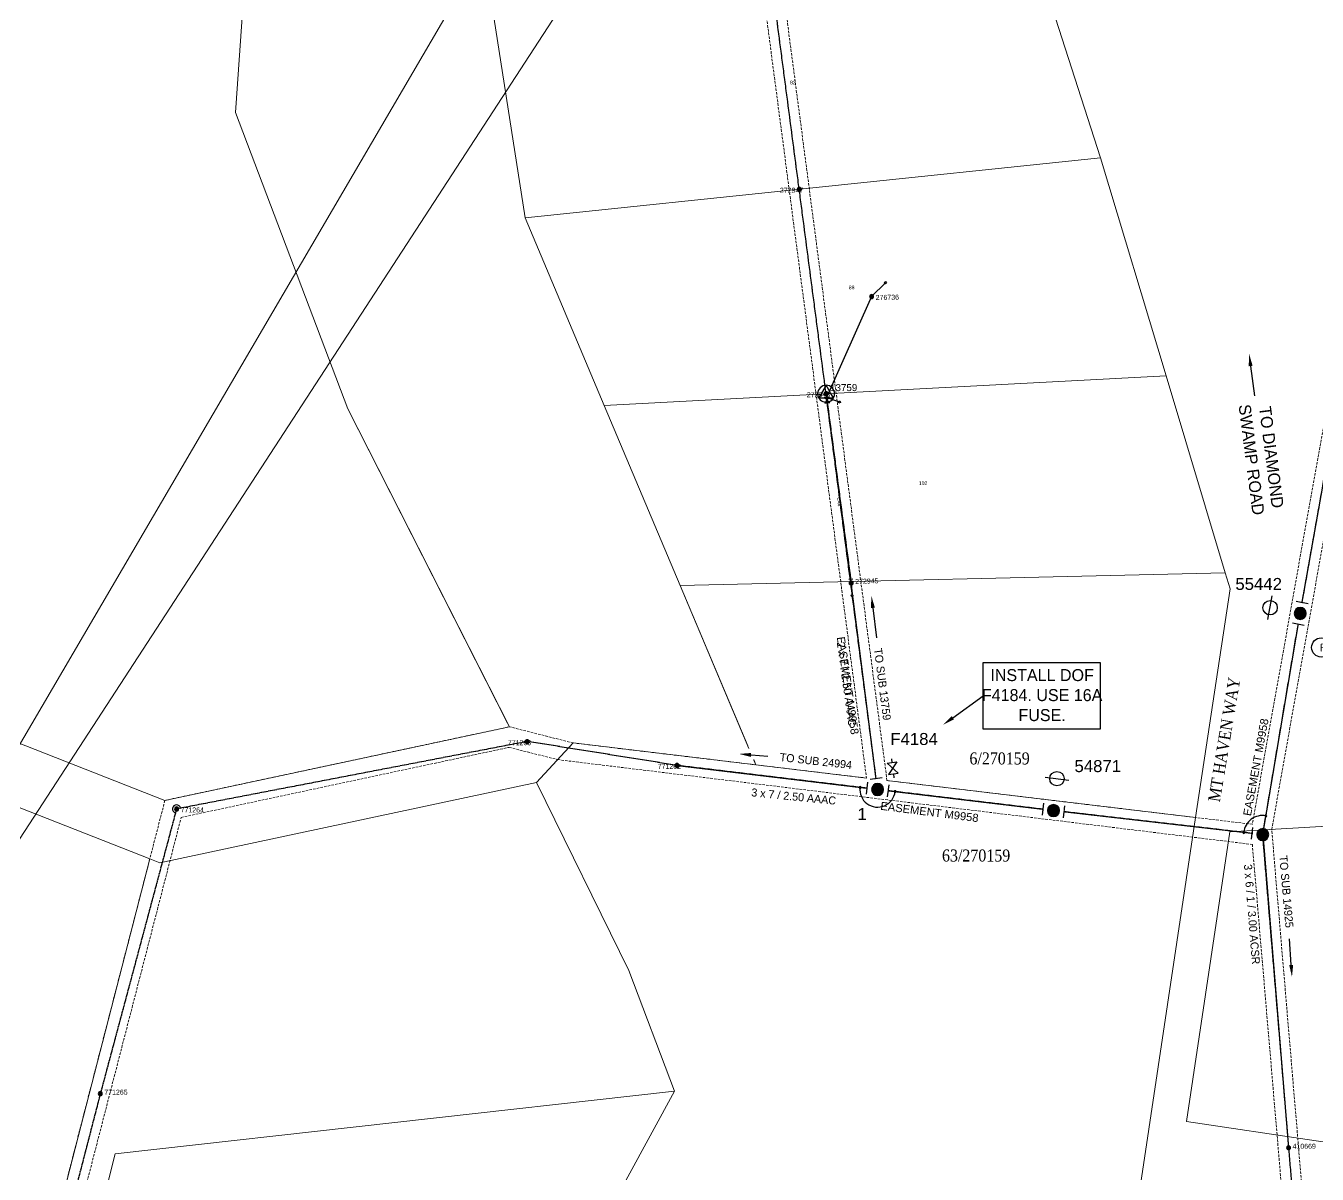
# Model space of a CAD drawing. Header units: metres. Extents: x 209078 to 212397, y 6290320 to 6293148.
# Drawn here: x 210371 to 211017, y 6291754 to 6292328 of the extents above; entities that cross this region are included whole.
import ezdxf
from ezdxf import colors
from ezdxf.entities.mleader import LeaderData, LeaderLine
from ezdxf.enums import TextEntityAlignment as Align
from ezdxf.math import Vec2, Vec3

# ---------------------------------------------------------------- set-up
doc = ezdxf.new("R2010")
doc.units = ezdxf.units.M
for name, pattern in [('Cable Exist OH', [1, 1, 0]), ('HIDDEN', [0.375, 0.25, -0.125]), ('HIDDEN2', [0.1875, 0.125, -0.0625])]:
    doc.linetypes.add(name, pattern=pattern)
doc.layers.get('0').update_dxf_attribs({"color": 6})
doc.layers.add('Cadastre Land Parcels_SP_EXT', color=9, linetype='Continuous', lineweight=5)
doc.layers.add('Cadastre Other Property_SP_EXT', color=9, linetype='HIDDEN', lineweight=5)
for name, color, linetype in [('Equip_LV_EXT', 7, 'Continuous'), ('Equip_SP_HV_EXT', 7, 'Continuous'), ('Equip_SP_HV_NEW', 2, 'Continuous'), ('Mains_HV_EXT', 7, 'Continuous'), ('Mains_HV_NEW', 2, 'Continuous'), ('Mains_HV_NEW_Hardwired', 2, 'Continuous'), ('Mains_LV_EXT', 7, 'Continuous'), ('Notes', 7, 'Continuous'), ('Notes_HV_MISC', 7, 'Continuous'), ('Notes_SP_MISC', 7, 'Continuous'), ('OH_Details_SP_MISC', 7, 'Continuous'), ('Services_SP_EXT', 7, 'Continuous'), ('Sub_SP_TR_HV_LV_EXT', 7, 'Continuous'), ('SupportsOH_SP_TR_HV_LV_SL_EXT', 7, 'Continuous'), ('SupportsOH_SP_TR_HV_LV_SL_MOD', 3, 'Continuous')]:
    doc.layers.add(name, color=color, linetype=linetype)
doc.styles.add('1-2500_Garamond', font='GARA.TTF', dxfattribs={"height": 6})
doc.styles.add('HVSW_LABEL', font='arial.ttf')
doc.styles.add('iecARIAL', font='arial.ttf', dxfattribs={"height": 2})
doc.styles.add('iecISOCP', font='isocp.shx')
doc.styles.add('POLE_LABEL', font='arial.ttf')
doc.styles.get("Standard").update_dxf_attribs({"font": 'arial.ttf'})

# ---------------------------------------------------------------- blocks, each defined once
blk = doc.blocks.new('SUB_POLE_EXT')
blk.add_wipeout([(0, 4.22), (0.42, 4.2), (0.83, 4.14), (1.21, 4.05), (1.62, 3.9), (1.99, 3.72), (2.35, 3.51), (2.68, 3.26), (2.99, 2.99), (3.28, 2.66), (3.52, 2.34), (3.76, 1.92), (3.9, 1.62), (4.04, 1.23), (4.18, 0.63), (4.22, 0), (4.18, -0.61), (4.06, -1.15), (3.9, -1.62), (3.58, -2.24), (3.22, -2.73), (2.97, -3.01), (2.68, -3.26), (2.36, -3.5), (2, -3.72), (1.64, -3.89), (1.25, -4.03), (0.82, -4.14), (0.42, -4.2), (0, -4.22), (-0.41, -4.2), (-0.8, -4.15), (-1.21, -4.05), (-1.62, -3.9), (-1.99, -3.73), (-2.35, -3.51), (-2.68, -3.26), (-2.96, -3.02), (-3.23, -2.72), (-3.51, -2.35), (-3.71, -2.01), (-3.91, -1.6), (-4.05, -1.21), (-4.16, -0.76), (-4.22, -0.14), (-4.21, 0.39), (-4.14, 0.83), (-4.03, 1.27), (-3.9, 1.63), (-3.71, 2.02), (-3.5, 2.37), (-3.28, 2.67), (-2.99, 2.99), (-2.68, 3.27), (-2.33, 3.52), (-1.98, 3.73), (-1.63, 3.9), (-1.2, 4.05), (-0.78, 4.15), (-0.4, 4.21)])
blk.add_line((2.16, 0.48), (2.16, 0.48, 0))
blk.add_lwpolyline([(-4.22, 0, 1), (4.22, 0, 1)], format="xyb", close=True)
blk.add_lwpolyline([(2.14, 0.52), (0, 4.22), (-3.66, -2.11), (3.66, -2.11)], close=True)
for tag, height, flags, p in [('STREET_CODE', 0.2, 9, (1.5, 0)), ('ASSET_NUM', 3.5, 8, (2, 2)), ('CONSTRUCTED_VOLTAGE', 0.2, 9, (1.5, -0.2)), ('OPERATING_VOLTAGE', 0.2, 9, (1.5, -0.6)), ('OPERATED_BY', 0.2, 9, (1.5, -0.8)), ('ORIENTATION', 0.2, 9, (1.5, -1.2)), ('OWNED_BY', 0.2, 9, (1.5, -1.4)), ('SECONDARY_VOLTAGE', 0.2, 9, (1.5, -1.6)), ('STATE', 0.2, 9, (1.5, -1.8)), ('SUBSTATION_TYPE', 0.2, 9, (1.5, -2)), ('STREETNAME', 0.2, 9, (1.5, -2.8)), ('SUBURB', 0.2, 9, (1.5, -3)), ('Z', 0.2, 1, (1.5, -3.4)), ('NO_PHASES', 0.2, 9, (1.5, -0.4)), ('MAINTAINED_BY', 0.2, 9, (1.5, -1)), ('USAGE', 0.2, 9, (1.5, -2.2)), ('LEGEND', 0.2, 9, (1.5, -2.4)), ('LOCATION', 0.2, 9, (1.5, -2.6)), ('NOTES', 0.2, 9, (1.5, -3.2))]:
    blk.add_attdef(tag, text='', height=height, dxfattribs=dict(flags=flags)).set_placement(p, align=Align.MIDDLE_LEFT)
blk = doc.blocks.new('LV_OH_LINKS_DISTFUSE_EXT')
for p, q in [((0, 0), (0.96, 0)), ((3.84, 0), (4.8, 0))]:
    blk.add_line(p, q)
blk.add_lwpolyline([(3.84, -1.2), (3.84, 1.2), (0.96, -1.2), (0.96, 1.2)], close=True)
at = {"flags": 9}
for tag, p in [('ACTUAL_STATUS', (0, 0)), ('CONSTRUCTED_VOLTAGE', (0, -0.2)), ('OPERATING_VOLTAGE', (0, -0.6)), ('ORIENTATION', (0, -0.8)), ('OWNED_BY', (0, -1)), ('STATE', (0, -1.2)), ('SWITCH_TYPE', (0, -1.4)), ('NO_PHASES', (0, -0.4)), ('USAGE', (0, -1.6)), ('NOTES', (0, -1.8))]:
    blk.add_attdef(tag, text='', height=0.2, dxfattribs=at).set_placement(p, align=Align.MIDDLE_LEFT)
at = {"flags": 1}
blk.add_attdef('Z', (0, 0), '', height=0.2, dxfattribs=at)
blk = doc.blocks.new('CCP_EXT')
blk.add_wipeout([(0, 0.57), (0.57, 0), (0, -0.57), (-0.57, 0)])
blk.add_lwpolyline([(-0.57, 0), (0, 0.57), (0.57, 0), (0, -0.57), (-0.57, 0)])
at = {"flags": 1}
blk.add_attdef('Z', (0, 0), '', height=0.2, dxfattribs=at)
at = {"flags": 9}
for tag, p in [('CCP_TYPE', (0, 0)), ('CONSTRUCTED_VOLTAGE', (0, -0.2)), ('OPERATING_VOLTAGE', (0, -0.6)), ('ORIENTATION', (0, -0.8)), ('OWNED_BY', (0, -1)), ('STATE', (0, -1.8)), ('NO_PHASES', (0, -0.4)), ('USAGE', (0, -1.2)), ('LEGEND', (0, -1.4)), ('LIFE_SUPPORT', (0, -1.6)), ('NOTES', (0, -2))]:
    blk.add_attdef(tag, text='', height=0.2, dxfattribs=at).set_placement(p, align=Align.MIDDLE_LEFT)
blk = doc.blocks.new('POLE_EXT')
blk.add_hatch(color=256).paths.add_polyline_path([(-1, 0, 1), (1, 0, 1)])
blk.add_lwpolyline([(-1, 0, 1), (1, 0, 1)], format="xyb", close=True)
for tag, height, flags, p in [('pNumber', 2.5, 8, (-17.84, 2.07)), ('OWNED_BY', 0.2, 9, (1.35, -0.4)), ('SPECIAL_USE', 0.2, 9, (1.35, -0.8)), ('STATE', 0.2, 9, (1.35, -1)), ('cLV', 0.2, 9, (1.35, -1.4)), ('hDepth', 0.2, 9, (1.35, -1.6)), ('hDia', 0.2, 9, (1.35, -1.8)), ('cHV', 0.2, 9, (1.35, -2)), ('PARENT', 0.2, 9, (1.35, -0.6)), ('USAGE', 0.2, 9, (1.35, -1.2)), ('LBRACKET', 0.2, 9, (1.35, -2.2)), ('cLinedev', 0.2, 9, (1.35, -3.4)), ('pExisting', 0.2, 9, (1.35, -3.8)), ('pFooting', 0.2, 9, (1.35, -4.4)), ('LExisting', 0.2, 9, (1.35, -2.4)), ('LANTNUMBER', 0.2, 9, (1.35, -2.6)), ('LOther', 0.2, 9, (1.35, -2.8)), ('LRemove', 0.2, 9, (1.35, -3)), ('LEGEND', 0.2, 9, (1.35, -3.2)), ('LOCATION', 0.2, 9, (1.35, -3.6)), ('PFNUMBER', 0.2, 9, (1.35, -4)), ('NEWPFNUMBER', 0.2, 9, (1.35, -4.2)), ('pNew', 0.2, 9, (1.35, -4.6)), ('pRelocate', 0.2, 9, (1.35, -5)), ('pRemove', 0.2, 9, (1.35, -5.2)), ('pReplace', 0.2, 9, (1.35, -5.4)), ('pStay', 0.2, 9, (1.35, -5.6)), ('pType', 0.2, 9, (1.35, -5.8)), ('cspan', 0.2, 9, (1.35, -6)), ('STREETNAME', 0.2, 9, (1.35, -6.2)), ('SUBURB', 0.2, 9, (1.35, -6.4)), ('OPERATED_BY', 0.2, 9, (1.36, -7.01)), ('NOTES', 0.2, 9, (1.35, -6.6)), ('MAINTAINED_BY', 0.2, 9, (1.36, -6.81))]:
    blk.add_attdef(tag, text='', height=height, dxfattribs=dict(flags=flags)).set_placement(p, align=Align.MIDDLE_LEFT)
at = {"style": 'POLE_LABEL'}
for tag, height, flags, p in [('ASSET_NUM', 2.5, 8, (2, 2)), ('STRUCTURE_PLANT_NUMBER', 0.2, 9, (1.35, 0.03)), ('STREET_CODE', 0.2, 9, (1.35, -0.2))]:
    blk.add_attdef(tag, text='', height=height, dxfattribs=dict(at, flags=flags)).set_placement(p, align=Align.MIDDLE_LEFT)
at = {"flags": 1}
blk.add_attdef('Z', (1.35, -7.33), '', height=0.2, dxfattribs=at)
blk = doc.blocks.new('*U128')
blk.add_line((-3.09, 8.02), (2.91, 8.02))
blk.add_circle((-0.09, 8.02), 1.8)
at = {"style": 'HVSW_LABEL'}
for tag, height, flags, p in [('ASSET_NUM', 3.5, 8, (2, 2)), ('STREET_CODE', 0.2, 9, (0, -0.2))]:
    blk.add_attdef(tag, text='', height=height, dxfattribs=dict(at, flags=flags)).set_placement(p, align=Align.MIDDLE_LEFT)
at = {"flags": 1}
blk.add_attdef('Z', (0, 0), '', height=0.2, dxfattribs=at)
at = {"flags": 9}
for tag, p in [('ACTUAL_STATUS', (0, -0.4)), ('CONSTRUCTED_VOLTAGE', (0, -0.6)), ('OPERATING_VOLTAGE', (0, -1)), ('ORIENTATION', (0, -1.2)), ('OWNED_BY', (0, -1.4)), ('STATE', (0, -1.6)), ('SWITCH_TYPE', (0, -1.8)), ('STREETNAME', (0, -2.6)), ('SUBURB', (0, -2.8)), ('NO_PHASES', (0, -0.8)), ('USAGE', (0, -2)), ('LEGEND', (0, -2.2)), ('LOCATION', (0, -2.4)), ('NOTES', (0, -3))]:
    blk.add_attdef(tag, text='', height=0.2, dxfattribs=at).set_placement(p, align=Align.MIDDLE_LEFT)
blk = doc.blocks.new('*U127')
blk.add_line((-3, 7.66), (3, 7.66))
blk.add_circle((0, 7.66), 1.8)
at = {"style": 'HVSW_LABEL'}
for tag, height, flags, p in [('ASSET_NUM', 3.5, 8, (2, 2)), ('STREET_CODE', 0.2, 9, (0, -0.2))]:
    blk.add_attdef(tag, text='', height=height, dxfattribs=dict(at, flags=flags)).set_placement(p, align=Align.MIDDLE_LEFT)
at = {"flags": 1}
blk.add_attdef('Z', (0, 0), '', height=0.2, dxfattribs=at)
at = {"flags": 9}
for tag, p in [('ACTUAL_STATUS', (0, -0.4)), ('CONSTRUCTED_VOLTAGE', (0, -0.6)), ('OPERATING_VOLTAGE', (0, -1)), ('ORIENTATION', (0, -1.2)), ('OWNED_BY', (0, -1.4)), ('STATE', (0, -1.6)), ('SWITCH_TYPE', (0, -1.8)), ('STREETNAME', (0, -2.6)), ('SUBURB', (0, -2.8)), ('NO_PHASES', (0, -0.8)), ('USAGE', (0, -2)), ('LEGEND', (0, -2.2)), ('LOCATION', (0, -2.4)), ('NOTES', (0, -3))]:
    blk.add_attdef(tag, text='', height=0.2, dxfattribs=at).set_placement(p, align=Align.MIDDLE_LEFT)
blk = doc.blocks.new('End Shackle_EXT')
blk.add_wipeout([(0, 0.25), (1.81, 0.25), (1.82, -0.25), (0, -0.25)])
blk.add_line((1.81, -1), (1.81, 1))
at = {"flags": 1}
blk.add_attdef('Z', (0, 0), '', height=0.2, dxfattribs=at)
at = {"flags": 9}
for tag, p in [('CONNECTOR_TYPE', (0, 0)), ('CONSTRUCTED_VOLTAGE', (0, -0.2)), ('OPERATING_VOLTAGE', (0, -0.6)), ('ORIENTATION', (0, -0.8)), ('OWNED_BY', (0, -1)), ('STATE', (0, -1.2)), ('NO_PHASES', (0, -0.4)), ('USAGE', (0, -1.4)), ('NOTES', (0, -1.6))]:
    blk.add_attdef(tag, text='', height=0.2, dxfattribs=at).set_placement(p, align=Align.MIDDLE_LEFT)
blk = doc.blocks.new('*U126')
blk.add_circle((9.93, -3.58), 2.4)
at = {"insert": (9.64, -2.66), "char_height": 2, "width": 1.2998, "attachment_point": 1, "style": 'iecISOCP'}
blk.add_mtext('F', dxfattribs=at)
for tag, height, flags, p in [('ASSET_NUM', 2.5, 8, (2, 2)), ('STREET_CODE', 0.2, 9, (1.5, 0)), ('CONSTRUCTED_VOLTAGE', 0.2, 9, (1.5, -0.2)), ('OPERATING_VOLTAGE', 0.2, 9, (1.5, -0.8)), ('ORIENTATION', 0.2, 9, (1.5, -1)), ('OWNED_BY', 0.2, 9, (1.5, -1.2)), ('STATE', 0.2, 9, (1.5, -1.4)), ('STREETNAME', 0.2, 9, (1.5, -2.2)), ('SUBURB', 0.2, 9, (1.5, -2.4)), ('Z', 0.2, 1, (1.5, -2.8)), ('FLITE_NUMBER', 0.2, 9, (1.5, -0.4)), ('USAGE', 0.2, 9, (1.5, -1.6)), ('LEGEND', 0.2, 9, (1.5, -1.8)), ('LOCATION', 0.2, 9, (1.5, -2)), ('NOTES', 0.2, 9, (1.5, -2.6)), ('INDICATOR_TYPE', 0.2, 9, (1.5, -0.6))]:
    blk.add_attdef(tag, text='', height=height, dxfattribs=dict(flags=flags)).set_placement(p, align=Align.MIDDLE_LEFT)
blk = doc.blocks.new('*U132')
for p, q in [((4.42, 7.18), (4.42, 6.22)), ((4.42, 3.34), (4.42, 2.38))]:
    blk.add_line(p, q)
blk.add_lwpolyline([(3.22, 3.34), (5.62, 3.34), (3.22, 6.22), (5.62, 6.22)], close=True)
for tag, height, flags, p in [('ASSET_NUM', 3.5, 8, (2, 2)), ('STREET_CODE', 0.2, 9, (1.5, 0)), ('ACTUAL_STATUS', 0.2, 9, (1.5, -0.2)), ('CONSTRUCTED_VOLTAGE', 0.2, 9, (1.5, -0.4)), ('OPERATING_VOLTAGE', 0.2, 9, (1.5, -0.8)), ('ORIENTATION', 0.2, 9, (1.5, -1)), ('OWNED_BY', 0.2, 9, (1.5, -1.2)), ('OPERATED_BY', 0.2, 9, (1.5, -1.4)), ('STATE', 0.2, 9, (1.5, -1.8)), ('SWITCH_TYPE', 0.2, 9, (1.5, -2)), ('SUBURB', 0.2, 9, (1.5, -2.6)), ('STREETNAME', 0.2, 9, (1.5, -2.8)), ('NO_PHASES', 0.2, 9, (1.5, -0.6)), ('MAINTAINED_BY', 0.2, 9, (1.5, -1.6)), ('USAGE', 0.2, 9, (1.5, -2.2)), ('LEGEND', 0.2, 9, (1.5, -2.4)), ('LOCATION', 0.2, 9, (1.5, -3)), ('NOTES', 0.2, 9, (1.5, -3.2)), ('Z', 0.2, 1, (1.5, -3.6)), ('LABEL_ALIGNMENT', 0.2, 9, (1.5, -3.4))]:
    blk.add_attdef(tag, text='', height=height, dxfattribs=dict(flags=flags)).set_placement(p, align=Align.MIDDLE_LEFT)
blk = doc.blocks.new('End Shackle_NEW')
at = {"flags": 9}
for tag, p in [('STATE', (0, -1.2)), ('OPERATED_BY', (0, -2.01)), ('USAGE', (0, -1.4)), ('NOTES', (0, -1.6)), ('MAINTAINED_BY', (0, -1.81))]:
    blk.add_attdef(tag, text='', height=0.2, dxfattribs=at).set_placement(p, align=Align.MIDDLE_LEFT)
blk.add_wipeout([(-0.25, 0), (-0.25, 1.81), (0.25, 1.82), (0.25, 0)])
blk.add_line((1, 1.81), (-1, 1.81))
at = {"flags": 1}
blk.add_attdef('Z', (0, 0), '', height=0.2, dxfattribs=at)
at = {"flags": 9}
for tag, p in [('CONNECTOR_TYPE', (0, 0)), ('CONSTRUCTED_VOLTAGE', (0, -0.2)), ('OPERATING_VOLTAGE', (0, -0.6)), ('ORIENTATION', (0, -0.8)), ('OWNED_BY', (0, -1)), ('NO_PHASES', (0, -0.4))]:
    blk.add_attdef(tag, text='', height=0.2, dxfattribs=at).set_placement(p, align=Align.MIDDLE_LEFT)
blk = doc.blocks.new('BOND POINT')
blk.add_hatch(color=256).paths.add_polyline_path([(-1, 0, 1), (1, 0, 1)])
blk.add_lwpolyline([(-1, 0, 1), (1, 0, 1)], format="xyb", close=True)

msp = doc.modelspace()

# ---------------------------------------------------------------- linework, layer by layer
at = {"layer": 'Cadastre Land Parcels_SP_EXT', "linetype": 'Continuous'}
for points in [[(210095.51, 6291502.62), (210975.8, 6292855.38), (210878.39, 6292866.67), (210906.68, 6293081.03), (210886.5, 6293096.72), (210861.15, 6292990.09), (210873.2, 6292987.32), (210851.35, 6292810.68), (210712.69, 6292833.85), (210522.72, 6292816.81), (210555.55, 6292560.16), (210491.97, 6292509.64), (210476.28, 6292285.04), (210532.49, 6292136.87), (210612.28, 6291979.76), (210613.23, 6291977.89), (210440.97, 6291941.08), (210072.97, 6292085.7)], [(210732.99, 6291967.07), (210698.62, 6292048.49), (210660.57, 6292138.63), (210621.02, 6292232.34), (210601.33, 6292359.56), (210589.91, 6292448.8), (210575.25, 6292563.42), (210560.39, 6292679.56), (210545.15, 6292798.74), (210711.86, 6292813.69), (210848.83, 6292790.81), (210095.51, 6291502.62)], [(210883.08, 6292342.31), (210908.68, 6292262.44), (210941.49, 6292153.35), (210971.09, 6292054.9), (210973.49, 6292046.93), (210956.32, 6291932.54), (210928.25, 6291745.53)], [(210801.99, 6291951.05), (210956.32, 6291932.54), (210973.49, 6292046.93), (210971.09, 6292054.9), (210698.62, 6292048.49), (210732.46, 6291968.32)], [(210316.61, 6291957.7), (210433.48, 6291911.79), (210438.47, 6291909.83), (210626.73, 6291950.09), (210645.1, 6291969.82), (210736.43, 6291958.91), (210735.46, 6291961.21)], [(210791.73, 6291952.28), (210736.43, 6291958.91), (210645.1, 6291969.82), (210626.73, 6291950.09), (210672.95, 6291855.96), (210695.83, 6291795.7), (210649.07, 6291710.04)], [(210735.35, 6291961.49), (210736.43, 6291958.91), (210791.73, 6291952.28)], [(210371.26, 6291685.62), (210371.57, 6291685.76), (210371.87, 6291685.89), (210372.18, 6291686.02), (210372.49, 6291686.13), (210372.8, 6291686.24), (210373.12, 6291686.34), (210373.44, 6291686.43), (210373.76, 6291686.52), (210374.08, 6291686.6), (210374.4, 6291686.67), (210374.73, 6291686.73), (210375.05, 6291686.79), (210375.38, 6291686.84), (210433.48, 6291911.79), (210316.61, 6291957.7)], [(210392.39, 6291670.15), (210416.06, 6291764.41), (210695.83, 6291795.7), (210672.95, 6291855.96), (210626.73, 6291950.09), (210626.73, 6291950.09), (210438.47, 6291909.83), (210433.48, 6291911.79), (210375.38, 6291686.84)], [(210928.25, 6291745.53), (210956.32, 6291932.54), (210801.99, 6291951.05)], [(211070.54, 6291763.13), (211016.56, 6291770.83), (210951.74, 6291780.57), (210973.47, 6291925.36), (211033.41, 6291928.88)], [(210649.07, 6291710.04), (210695.83, 6291795.7), (210416.06, 6291764.41), (210392.39, 6291670.15)]]:
    msp.add_lwpolyline(points, dxfattribs=at)
for points in [[(210883.08, 6292342.31), (210601.33, 6292359.56), (210621.02, 6292232.34), (210908.68, 6292262.44), (210883.08, 6292342.31)], [(211070.54, 6291763.13), (211095.98, 6291932.55), (211033.41, 6291928.88), (210973.47, 6291925.36), (210951.74, 6291780.57), (211016.56, 6291770.83), (211070.54, 6291763.13)]]:
    msp.add_lwpolyline(points, close=True, dxfattribs=at)
at = {"layer": 'Cadastre Other Property_SP_EXT', "linetype": 'HIDDEN2', "ltscale": 10}
for points in [[(210984.66, 6291919.07), (211018.82, 6291517.65), (211069.78, 6291228), (211080.11, 6291227), (211028.75, 6291518.95), (210994.34, 6291926.59), (211065.01, 6292321.25), (211321.81, 6292566.66), (211315.73, 6292568.19), (211313.3, 6292572.37), (211055.74, 6292326.23), (210984.64, 6291929.15)], [(210791.74, 6291952.26), (210645.1, 6291969.82), (210613.23, 6291977.89), (210440.97, 6291941.08), (210375.31, 6291686.89), (210377.31, 6291687.04), (210378.62, 6291687), (210380, 6291686.82), (210381.27, 6291686.54), (210382.57, 6291686.14), (210383.77, 6291685.64), (210385.14, 6291684.91), (210449.1, 6291932.58), (210613.04, 6291967.62), (210637.33, 6291961.47), (210984.66, 6291919.07)], [(210984.64, 6291929.15), (210984.64, 6291929.15), (210984.64, 6291929.15), (210801.99, 6291951.03)]]:
    msp.add_lwpolyline(points, dxfattribs=at)
at = {"layer": 'Mains_HV_EXT', "color": 7, "linetype": 'Cable Exist OH'}
for points in [[(210797.29, 6291946.55), (210771.54, 6292144.44)], [(211008.6, 6292034.61), (211026.34, 6292134.71)], [(211007.34, 6292027.68), (211008.6, 6292034.61)], [(211015.79, 6291613), (210989.87, 6291923.98), (211007.34, 6292027.68)], [(210797.29, 6291946.55), (210697.01, 6291958.57), (210622.2, 6291970.55), (210446.81, 6291936.8)], [(210885.24, 6291936.02), (210797.29, 6291946.55)], [(210989.87, 6291923.98), (210885.24, 6291936.02)], [(210989.87, 6291923.98), (210989.87, 6291923.98)]]:
    msp.add_lwpolyline(points, dxfattribs=at)
at = {"layer": 'Mains_HV_EXT', "linetype": 'Cable Exist OH'}
msp.add_lwpolyline([(210446.78, 6291936.82), (210408.67, 6291794.44), (210385.68, 6291705.56)], dxfattribs=at)
at = {"layer": 'Mains_HV_EXT', "linetype": 'Continuous'}
msp.add_lwpolyline([(210448.82, 6291937.2, 1.818467), (210446.26, 6291934.91)], format="xyb", dxfattribs=at)
at = {"layer": 'Mains_HV_NEW_Hardwired', "color": 7, "linetype": 'Continuous'}
for centre, radius, start, end in [((210797.29, 6291946.55), 8.84, 173.16885, 353.16886), ((210989.84, 6291924.02), 9.53, 80.17238, 173.69859)]:
    msp.add_arc(centre, radius, start, end, dxfattribs=at).dxf.unprotected_set("ltscale", 0)
at = {"layer": 'Notes_SP_MISC'}
msp.add_lwpolyline([(210850, 6292009.97), (210908.54, 6292009.97), (210908.54, 6291976.71), (210850, 6291976.71)], close=True, dxfattribs=at)
at = {"layer": 'OH_Details_SP_MISC', "color": 7, "linetype": 'Continuous', "flags": 128}
for points in [[(210989.87, 6291923.98), (211008.6, 6292034.61), (211026.34, 6292134.71), (211044.63, 6292235.78), (211060.38, 6292323.74)], [(210797.29, 6291946.55), (210784.08, 6292049.78)], [(210697.01, 6291958.57), (210797.29, 6291946.55)], [(210797.29, 6291946.55), (210885.24, 6291936.01)], [(210885.24, 6291936.02), (210989.87, 6291923.97)], [(210989.87, 6291923.98), (211002.76, 6291767.4)]]:
    msp.add_lwpolyline(points, dxfattribs=at)

# ---------------------------------------------------------------- block references
at = {"layer": 'Equip_SP_HV_EXT'}
ref = msp.add_blockref('*U127', (211008.6, 6292034.61), dxfattribs=dict(at, xscale=2, yscale=2, zscale=2, rotation=79.37805623622076))
ref.add_attrib('ASSET_NUM', '55442', dxfattribs={"layer": '0', "height": 6, "style": 'HVSW_LABEL'}).set_placement((210976.17, 6292049.32), align=Align.MIDDLE_LEFT)
ref = msp.add_blockref('*U126', (210999.22, 6292024.75), dxfattribs=dict(at, xscale=2, yscale=2, zscale=2))
ref.add_attrib('ASSET_NUM', '19714', dxfattribs={"layer": '0', "height": 6}).set_placement((211060.67, 6292020.96), align=Align.MIDDLE_RIGHT)
ref = msp.add_blockref('*U128', (210885.26, 6291936.01), dxfattribs=dict(at, xscale=2, yscale=2, rotation=353.2693140287293))
ref.add_attrib('ASSET_NUM', '54871', dxfattribs={"layer": '0', "height": 6, "rotation": 0.06891, "style": 'HVSW_LABEL'}).set_placement((210919.03, 6291961.26), align=Align.TOP_RIGHT)
at = {"layer": 'Equip_SP_HV_NEW'}
ref = msp.add_blockref('*U132', (210797.29, 6291946.55), dxfattribs=dict(at, xscale=2, yscale=2, zscale=2, rotation=7.415958822126549))
ref.add_attrib('ASSET_NUM', 'F4184', dxfattribs={"layer": '0', "height": 6}).set_placement((210803.64, 6291971.8), align=Align.MIDDLE_LEFT)
at = {"layer": 'Mains_HV_NEW_Hardwired', "color": 7, "linetype": 'Continuous', "xscale": 0.45, "yscale": 0.45, "zscale": 0.45}
for p in [(210788.52, 6291947.6), (210806.07, 6291945.5), (210991.46, 6291933.41), (210980.36, 6291925.07)]:
    msp.add_blockref('BOND POINT', p, dxfattribs=at).dxf.unprotected_set("ltscale", 0)
at = {"layer": 'SupportsOH_SP_TR_HV_LV_SL_EXT'}
ref = msp.add_blockref('POLE_EXT', (210758.11, 6292246.69), dxfattribs=at)
ref.add_attrib('ASSET_NUM', '272947', dxfattribs={"layer": '0', "height": 2.5, "style": 'POLE_LABEL'}).set_placement((210760.11, 6292247.44), align=Align.TOP_RIGHT)
ref = msp.add_blockref('POLE_EXT', (210794.31, 6292193.05), dxfattribs=at)
ref.add_attrib('ASSET_NUM', '276736', dxfattribs={"layer": '0', "height": 2.5, "rotation": 1, "style": 'POLE_LABEL'}).set_placement((210796.31, 6292193.8), align=Align.TOP_LEFT)
ref = msp.add_blockref('POLE_EXT', (210622.09, 6291970.44), dxfattribs=at)
ref.add_attrib('ASSET_NUM', '771263', dxfattribs={"layer": '0', "height": 2.5, "rotation": 0.01385, "style": 'POLE_LABEL'}).set_placement((210624.09, 6291971.19), align=Align.TOP_RIGHT)
ref = msp.add_blockref('POLE_EXT', (210697.01, 6291958.57), dxfattribs=at)
ref.add_attrib('ASSET_NUM', '771262', dxfattribs={"layer": '0', "height": 2.5, "rotation": 359.91817, "style": 'POLE_LABEL'}).set_placement((210699.01, 6291959.32), align=Align.TOP_RIGHT)
ref = msp.add_blockref('POLE_EXT', (210446.81, 6291936.8), dxfattribs=at)
ref.add_attrib('ASSET_NUM', '771264', dxfattribs={"layer": '0', "height": 2.5, "style": 'POLE_LABEL'}).set_placement((210448.81, 6291937.55), align=Align.TOP_LEFT)
ref = msp.add_blockref('POLE_EXT', (210408.67, 6291794.44), dxfattribs=at)
ref.add_attrib('ASSET_NUM', '771265', dxfattribs={"layer": '0', "height": 2.5, "style": 'POLE_LABEL'}).set_placement((210410.67, 6291795.19), align=Align.MIDDLE_LEFT)
ref = msp.add_blockref('POLE_EXT', (211002.76, 6291767.4), dxfattribs=at)
ref.add_attrib('ASSET_NUM', '410669', dxfattribs={"layer": '0', "height": 2.5, "style": 'POLE_LABEL'}).set_placement((211004.76, 6291768.15), align=Align.MIDDLE_LEFT)

# ---------------------------------------------------------------- texts
at = {"layer": 'Cadastre Land Parcels_SP_EXT'}
for s, p in [('82', (210753.53, 6292299.16)), ('88', (210782.94, 6292196.69)), ('102', (210817.94, 6292098.85))]:
    msp.add_text(s, height=1.8, dxfattribs=at).set_placement(p)
at = {"layer": 'Mains_LV_EXT'}
msp.add_text('C44', height=1.8, rotation=276.41187, dxfattribs=at).set_placement((210776.92, 6292092.52))
at = {"layer": 'Notes', "attachment_point": 5}
for s, width, gutter_width, insert, char_height, rotation, style in [('{\\fStylus BT|b0|i0|c0|p34;TO SUB 13759}', 47.4938, 10, (210799.72, 6291999.16), 4, 277.28127, 'iecARIAL'), ('MT HAVEN WAY', 138.1098, 30, (210970.66, 6291971.49), 6, 80.54287, '1-2500_Garamond'), ('{\\fStylus BT|b0|i0|c0|p34;TO SUB 24994}', 48.6475, 10, (210766.43, 6291960.74), 4, 353.57026, 'iecARIAL'), ('{\\fStylus BT|b0|i0|c0|p34;TO SUB 14925}', 46.6941, 10, (211001.65, 6291895.45), 4, 274.97504, 'iecARIAL')]:
    msp.add_mtext_dynamic_manual_height_columns(s, width=width, gutter_width=gutter_width, heights=[0], dxfattribs=dict(at, insert=insert, char_height=char_height, rotation=rotation, style=style))
at = {"layer": 'Notes_HV_MISC', "char_height": 4, "attachment_point": 5, "style": 'iecARIAL'}
for s, width, insert, rotation in [('{\\fStylus BT|b0|i0|c0|p34;2 x 7 / 2.50 AAAC}', 55.7834, (210781.78, 6291999.26), 277.95929), ('{\\fStylus BT|b0|i0|c0|p34;3 x 7 / 2.50 AAAC}', 54.9089, (210755.35, 6291943.01), 354.24828), ('{\\fStylus BT|b0|i0|c0|p34;3 x 6 / 1 / 3.00 ACSR}', 66.0575, (210984.45, 6291884.14), 274.64747)]:
    msp.add_mtext_dynamic_manual_height_columns(s, width=width, gutter_width=10, heights=[0], dxfattribs=dict(at, insert=insert, rotation=rotation))
at = {"layer": 'Notes_SP_MISC', "insert": (210989.19, 6292112.08), "char_height": 6, "attachment_point": 5, "rotation": 277.28127, "style": 'iecARIAL'}
msp.add_mtext_dynamic_manual_height_columns('{\\fStylus BT|b0|i0|c0|p34;TO DIAMOND SWAMP ROAD}', width=63.42, gutter_width=10, heights=[0], dxfattribs=at)
at = {"layer": 'Notes_SP_MISC', "char_height": 4, "attachment_point": 5}
for width, insert, rotation in [(54.558, (210782.38, 6291998.51), 278.26873), (59.1697, (210986.43, 6291957.69), 79.64009), (54.6181, (210823.25, 6291935.28), 352.7528)]:
    msp.add_mtext_dynamic_manual_height_columns('{\\C9;EASEMENT M9958}', width=width, gutter_width=4, heights=[0], dxfattribs=dict(at, insert=insert, rotation=rotation))
at = {"layer": 'Notes_SP_MISC', "color": 7, "linetype": 'Continuous', "insert": (210879.55, 6291993.7), "char_height": 6, "attachment_point": 5, "style": 'iecARIAL'}
msp.add_mtext_dynamic_manual_height_columns('{\\fStylus BT|b0|i0|c0|p34;INSTALL DOF F4184. USE 16A FUSE.}', width=64.6404, gutter_width=10, heights=[0], dxfattribs=at)
at = {"layer": 'Notes_SP_MISC', "color": 7, "linetype": 'Continuous', "char_height": 6, "attachment_point": 5}
for s, insert in [('{\\fGaramond|b0|i0|c0|p18;6/270159}', (210858.28, 6291962.02)), ('{\\fGaramond|b0|i0|c0|p18;63/270159}', (210846.55, 6291913.49))]:
    msp.add_mtext_dynamic_manual_height_columns(s, width=30.1034, gutter_width=4, heights=[0], dxfattribs=dict(at, insert=insert))

# ---------------------------------------------------------------- leaders
at = {"layer": 'Notes'}
ml = msp.add_multileader_mtext('Standard', dxfattribs=at)
ml.set_content('', color=256)
ml.set_leader_properties()
ml.build(insert=Vec2(0, 0))
ml.multileader.update_dxf_attribs({"has_dogleg": 0, "dogleg_length": 0, "arrow_head_size": 6})
ctx = ml.context
ctx.base_point, ctx.arrow_head_size, ctx.plane_origin, ctx.plane_x_axis, ctx.plane_y_axis = Vec3(210796.81, 6292022.43), 6, Vec3(210790.95, 6292034.21), Vec3(-0.975621, -0.219463), Vec3(0.219463, -0.975621)
notes = []
notes.append((ctx, [(1, (1, 1, 0), (210796.81, 6292022.43), (-0.123873, -0.992298), 0, [(0, [(210794.2, 6292043.35)], 0, [])])]))
ctx.mtext.insert, ctx.mtext.text_direction, ctx.mtext.rotation, ctx.mtext.flow_direction = Vec3(210795.3, 6292020.04), Vec3(-0.975621, -0.219463), 3.362857, 5
ml = msp.add_multileader_mtext('Standard', dxfattribs=at)
ml.set_content('', color=256)
ml.set_leader_properties()
ml.build(insert=Vec2(0, 0))
ml.multileader.update_dxf_attribs({"has_dogleg": 0, "dogleg_length": 0, "arrow_head_size": 6})
ctx = ml.context
ctx.base_point, ctx.arrow_head_size, ctx.plane_origin, ctx.plane_x_axis, ctx.plane_y_axis = Vec3(210742.46, 6291963.14), 6, Vec3(210729.63, 6291960.23), Vec3(-0.018037, -0.999837), Vec3(0.999837, -0.018037)
notes.append((ctx, [(1, (1, 1, 0), (210742.46, 6291963.14), (-0.123873, -0.992298), 0, [(0, [(210728.02, 6291964.32)], 0, [])])]))
ctx.mtext.insert, ctx.mtext.text_direction, ctx.mtext.rotation, ctx.mtext.flow_direction = Vec3(210744.43, 6291961.1), Vec3(-0.018037, -0.999837), 4.694351, 5
ml = msp.add_multileader_mtext('Standard', dxfattribs=at)
ml.set_content('', color=256)
ml.set_leader_properties()
ml.build(insert=Vec2(0, 0))
ml.multileader.update_dxf_attribs({"has_dogleg": 0, "dogleg_length": 0, "arrow_head_size": 6})
ctx = ml.context
ctx.base_point, ctx.arrow_head_size, ctx.plane_origin, ctx.plane_x_axis, ctx.plane_y_axis = Vec3(211003.27, 6291871.85), 6, Vec3(211012.34, 6291860.37), Vec3(0.987309, 0.158811), Vec3(-0.158811, 0.987309)
notes.append((ctx, [(0, (1, 1, 0), (211003.27, 6291871.85), (0.987309, 0.158811), 0, [(0, [(211004.47, 6291852.81)], 0, [])])]))
ctx.mtext.insert, ctx.mtext.text_direction, ctx.mtext.rotation, ctx.mtext.flow_direction = Vec3(211004.92, 6291874.14), Vec3(0.987309, 0.158811), 0.159486, 5
at = {"layer": 'Notes_SP_MISC'}
ml = msp.add_multileader_mtext('Standard', dxfattribs=at)
ml.set_content('', color=256)
ml.set_leader_properties()
ml.build(insert=Vec2(0, 0))
ml.multileader.update_dxf_attribs({"has_dogleg": 0, "dogleg_length": 0, "arrow_head_size": 6})
ctx = ml.context
ctx.base_point, ctx.arrow_head_size, ctx.plane_origin, ctx.plane_x_axis, ctx.plane_y_axis = Vec3(210985.68, 6292143.33), 6, Vec3(210979.82, 6292155.11), Vec3(-0.975621, -0.219463), Vec3(0.219463, -0.975621)
notes.append((ctx, [(1, (1, 1, 0), (210985.68, 6292143.33), (-0.123873, -0.992298), 0, [(0, [(210983.07, 6292164.25)], 0, [])])]))
ctx.mtext.insert, ctx.mtext.text_direction, ctx.mtext.rotation, ctx.mtext.flow_direction = Vec3(210984.17, 6292140.94), Vec3(-0.975621, -0.219463), 3.362857, 5
ml = msp.add_multileader_mtext('Standard', dxfattribs=at)
ml.set_content('', color=256)
ml.set_leader_properties()
ml.build(insert=Vec2(0, 0))
ml.multileader.update_dxf_attribs({"has_dogleg": 0, "dogleg_length": 0, "arrow_head_size": 6})
ctx = ml.context
ctx.base_point, ctx.arrow_head_size, ctx.plane_origin, ctx.plane_x_axis, ctx.plane_y_axis = Vec3(210847.82, 6291996.69), 6, Vec3(210912.68, 6291992.56), Vec3(0.545587, -0.838054), Vec3(0.838054, 0.545587)
ctx.text_align_type = 2
notes.append((ctx, [(0, (1, 1, 0), (210850, 6291993.34), (-0.545587, 0.838054), 0, [(0, [(210830.05, 6291978.94)], 0, [])])]))
ctx.mtext.insert, ctx.mtext.text_direction, ctx.mtext.rotation, ctx.mtext.alignment, ctx.mtext.flow_direction = Vec3(210850.59, 6291996.11), Vec3(0.545587, -0.838054), 5.289478, 3, 5
for ctx, leaders in notes:
    for number, flags, end, landing, length, lines in leaders:
        leader = LeaderData()
        leader.index, (leader.has_last_leader_line, leader.has_dogleg_vector, leader.attachment_direction) = number, flags
        leader.last_leader_point, leader.dogleg_vector, leader.dogleg_length = Vec3(end), Vec3(landing), length
        for number, points, colour, breaks in lines:
            line = LeaderLine()
            line.index, line.vertices, line.color, line.breaks = number, Vec3.list(points), colors.encode_raw_color(colour), breaks
            leader.lines.append(line)
        ctx.leaders.append(leader)

# ---------------------------------------------------------------- next in the draw order: block references
at = {"layer": 'Mains_HV_NEW', "color": 7, "linetype": 'Continuous', "xscale": 3, "yscale": 3, "zscale": 3}
for p, rotation in [((211008.6, 6292034.61), 169.7062618083789), ((210989.87, 6291923.98), 83.4350125877691)]:
    msp.add_blockref('End Shackle_NEW', p, dxfattribs=dict(at, rotation=rotation)).dxf.unprotected_set("ltscale", 0)
at = {"layer": 'Sub_SP_TR_HV_LV_EXT'}
ref = msp.add_blockref('SUB_POLE_EXT', (210771.54, 6292144.44), dxfattribs=at)
ref.add_attrib('ASSET_NUM', '13759', dxfattribs={"layer": '0', "height": 3.5}).set_placement((210773.54, 6292144.69), align=Align.BOTTOM_LEFT)

# ---------------------------------------------------------------- next in the draw order: linework, layer by layer
at = {"layer": 'Cadastre Land Parcels_SP_EXT', "linetype": 'Continuous'}
msp.add_lwpolyline([(210072.97, 6292085.7), (210440.97, 6291941.08), (210613.23, 6291977.89), (210532.49, 6292136.87), (210476.28, 6292285.04), (210491.97, 6292509.64), (210555.55, 6292560.16), (210522.72, 6292816.82), (210501.75, 6292980.74), (210641.38, 6293040.53), (210861.15, 6292990.09), (210886.5, 6293096.72), (210886.5, 6293096.72), (210884.46, 6293117.72), (210882.5, 6293117.72), (210629.87, 6293147.57), (210473.56, 6293047.28), (210362.71, 6292902.05)], dxfattribs=at)
for points in [[(210941.49, 6292153.35), (210908.68, 6292262.44), (210621.02, 6292232.34), (210660.57, 6292138.63), (210941.49, 6292153.35)], [(210971.09, 6292054.9), (210941.49, 6292153.35), (210660.57, 6292138.63), (210698.62, 6292048.49), (210971.09, 6292054.9)]]:
    msp.add_lwpolyline(points, close=True, dxfattribs=at)
at = {"layer": 'Mains_HV_EXT', "linetype": 'Cable Exist OH'}
msp.add_lwpolyline([(210771.54, 6292144.44), (210737.63, 6292402.58)], dxfattribs=at)

# ---------------------------------------------------------------- next in the draw order: block references
at = {"layer": 'Equip_LV_EXT', "rotation": 277.5503378949982}
msp.add_blockref('LV_OH_LINKS_DISTFUSE_EXT', (210771.64, 6292143.65), dxfattribs=at)
at = {"layer": 'Mains_HV_NEW', "color": 7, "linetype": 'Continuous', "xscale": 3, "yscale": 3, "zscale": 3, "rotation": 349.9491818322441}
msp.add_blockref('End Shackle_NEW', (211008.6, 6292034.61), dxfattribs=at).dxf.unprotected_set("ltscale", 0)
at = {"layer": 'SupportsOH_SP_TR_HV_LV_SL_EXT'}
ref = msp.add_blockref('POLE_EXT', (210771.54, 6292144.44), dxfattribs=at)
ref.add_attrib('ASSET_NUM', '272946', dxfattribs={"layer": '0', "height": 2.5, "style": 'POLE_LABEL'}).set_placement((210773.54, 6292145.2), align=Align.TOP_RIGHT)
at = {"layer": 'SupportsOH_SP_TR_HV_LV_SL_EXT', "xscale": 3, "yscale": 3, "zscale": 3}
msp.add_blockref('POLE_EXT', (210989.87, 6291923.98), dxfattribs=at)

# ---------------------------------------------------------------- next in the draw order: block references
at = {"layer": 'Mains_HV_NEW', "color": 7, "linetype": 'Continuous', "xscale": 3, "yscale": 3, "zscale": 3, "rotation": 263.4350125877691}
msp.add_blockref('End Shackle_NEW', (210885.24, 6291936.02), dxfattribs=at).dxf.unprotected_set("ltscale", 0)
at = {"layer": 'Services_SP_EXT'}
for p in [(210801.23, 6292199.95), (210784.53, 6292043.52)]:
    msp.add_blockref('CCP_EXT', p, dxfattribs=at)
at = {"layer": 'Services_SP_EXT', "rotation": 160.2185949067581}
msp.add_blockref('CCP_EXT', (210778.18, 6292140.3), dxfattribs=at)
at = {"layer": 'SupportsOH_SP_TR_HV_LV_SL_EXT', "xscale": 3, "yscale": 3, "zscale": 3}
msp.add_blockref('POLE_EXT', (211008.6, 6292034.61), dxfattribs=at)

# ---------------------------------------------------------------- next in the draw order: linework, layer by layer
at = {"layer": 'Cadastre Other Property_SP_EXT', "linetype": 'HIDDEN2', "ltscale": 10}
msp.add_lwpolyline([(210801.99, 6291951.05), (210708.87, 6292660), (210794.81, 6292654.49), (210799.46, 6292664.22), (210697.36, 6292670.77), (210791.74, 6291952.26), (210791.74, 6291952.26)], dxfattribs=at)
at = {"layer": 'Services_SP_EXT'}
for points in [[(210801.23, 6292199.95), (210794.31, 6292193.05), (210771.79, 6292142.57)], [(210778.18, 6292140.3), (210771.79, 6292142.57)], [(210784.08, 6292049.78), (210784.53, 6292043.52)]]:
    msp.add_lwpolyline(points, dxfattribs=at)

# ---------------------------------------------------------------- next in the draw order: block references
at = {"layer": 'Mains_HV_NEW', "color": 7, "linetype": 'Continuous', "xscale": 3, "yscale": 3, "zscale": 3, "rotation": 83.1688612131515}
msp.add_blockref('End Shackle_NEW', (210885.24, 6291936.02), dxfattribs=at).dxf.unprotected_set("ltscale", 0)

# ---------------------------------------------------------------- next in the draw order: block references
at = {"layer": 'Mains_HV_NEW', "color": 7, "linetype": 'Continuous', "xscale": 3, "yscale": 3, "zscale": 3, "rotation": 263.1688612131515}
msp.add_blockref('End Shackle_NEW', (210797.29, 6291946.55), dxfattribs=at).dxf.unprotected_set("ltscale", 0)
at = {"layer": 'Mains_LV_EXT', "rotation": 96.48431925923609}
msp.add_blockref('End Shackle_EXT', (210784.08, 6292049.78), dxfattribs=at)
at = {"layer": 'SupportsOH_SP_TR_HV_LV_SL_EXT', "xscale": 3, "yscale": 3, "zscale": 3}
msp.add_blockref('POLE_EXT', (210885.24, 6291936.02), dxfattribs=at)

# ---------------------------------------------------------------- next in the draw order: linework, layer by layer
at = {"layer": 'Mains_LV_EXT', "linetype": 'Cable Exist OH'}
msp.add_lwpolyline([(210771.54, 6292144.44), (210784.08, 6292049.78)], dxfattribs=at)

# ---------------------------------------------------------------- next in the draw order: block references
at = {"layer": 'Mains_HV_NEW', "color": 7, "linetype": 'Continuous', "xscale": 3, "yscale": 3, "zscale": 3, "rotation": 83.16885346823386}
msp.add_blockref('End Shackle_NEW', (210797.29, 6291946.55), dxfattribs=at).dxf.unprotected_set("ltscale", 0)
at = {"layer": 'SupportsOH_SP_TR_HV_LV_SL_EXT'}
ref = msp.add_blockref('POLE_EXT', (210784.08, 6292049.78), dxfattribs=at)
ref.add_attrib('ASSET_NUM', '272945', dxfattribs={"layer": '0', "height": 2.5, "rotation": 1.84312, "style": 'POLE_LABEL'}).set_placement((210786.08, 6292050.53), align=Align.MIDDLE_LEFT)

# ---------------------------------------------------------------- next in the draw order: block references
at = {"layer": 'Mains_HV_NEW', "color": 7, "linetype": 'Continuous', "xscale": 3, "yscale": 3, "zscale": 3, "rotation": 7.415702142068609}
msp.add_blockref('End Shackle_NEW', (210797.29, 6291946.55), dxfattribs=at).dxf.unprotected_set("ltscale", 0)

# ---------------------------------------------------------------- next in the draw order: block references
at = {"layer": 'SupportsOH_SP_TR_HV_LV_SL_MOD'}
ref = msp.add_blockref('POLE_EXT', (210797.29, 6291946.55), dxfattribs=dict(at, xscale=3, yscale=3, zscale=3))
ref.add_attrib('PNUMBER', '1', (210787.25, 6291931.28), dxfattribs={"height": 6})

doc.saveas('drawing.dxf')
